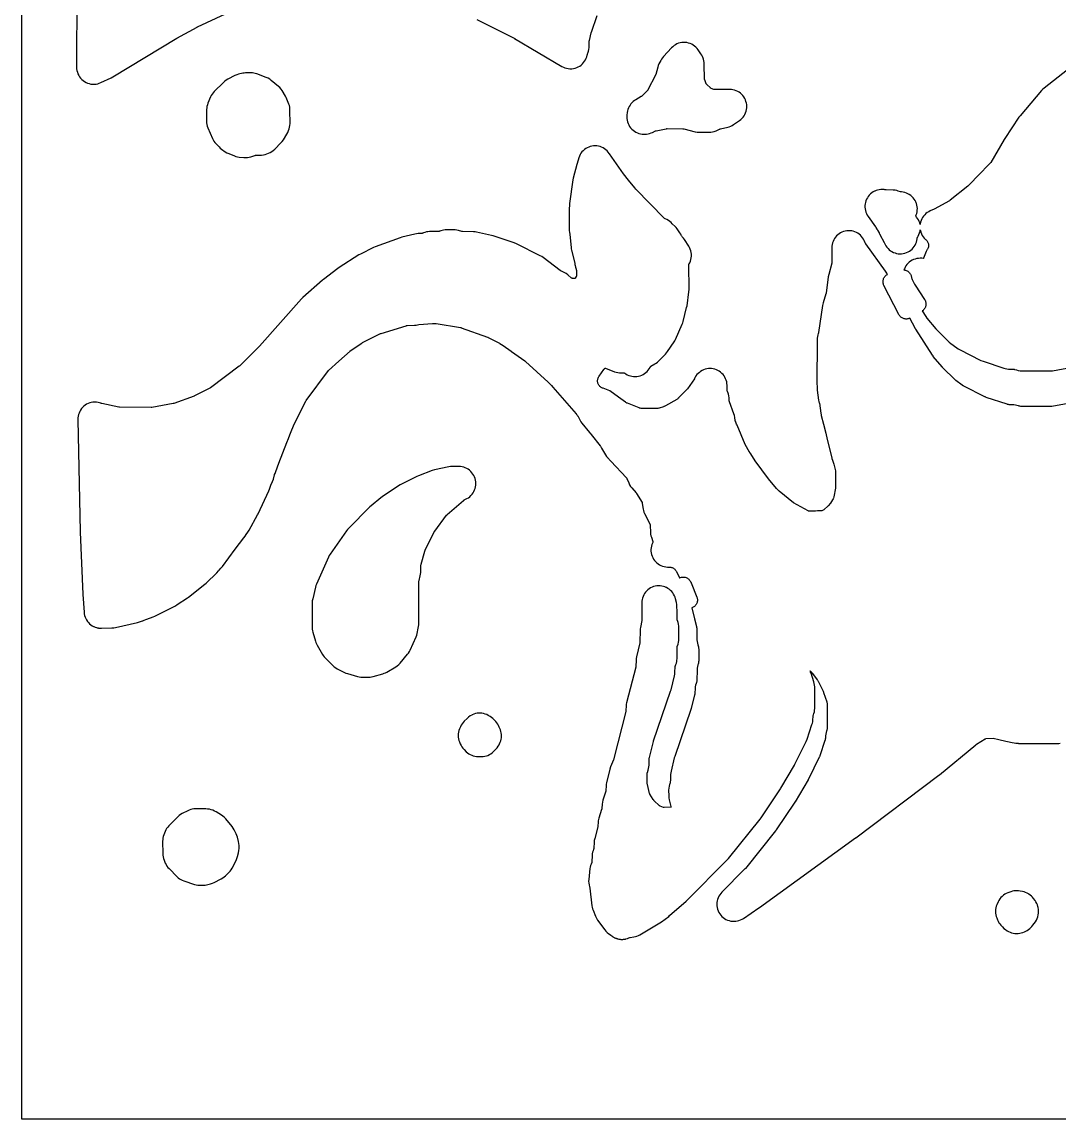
# Model space of a CAD drawing. Header units: millimetres. Extents: x 0 to 300, y 0 to 300.
# Drawn here: x 0 to 151.9, y 0 to 160.6 of the extents above; entities that cross this region are included whole.
import ezdxf

# ---------------------------------------------------------------- set-up
doc = ezdxf.new("R2010")
doc.units = ezdxf.units.MM
doc.layers.add('CUT', color=7, linetype='CONTINUOUS')

msp = doc.modelspace()

# ---------------------------------------------------------------- linework, layer by layer
at = {"layer": 'CUT'}
for points in [[(0.0614, 0), (0.0029, 0.0029), (0, 0.0614), (0, 299.8947), (0.0029, 299.9532), (0.0614, 299.9561), (299.9386, 299.9561), (299.9971, 299.9532), (300, 299.8947), (300, 0.0614), (299.9971, 0.0029), (299.9386, 0)], [(92.3656, 144.4702), (92.7802, 144.6749), (92.7952, 144.6819), (92.8288, 144.6949), (92.8635, 144.705), (92.8793, 144.7084), (94.3767, 145.0006), (94.3954, 145.0037), (94.477, 145.0113), (94.496, 145.0116), (96.7896, 144.9903), (96.8115, 144.9895), (96.9054, 144.9776), (96.9268, 144.9729), (98.612, 144.5559), (98.9107, 144.5009), (99.2139, 144.4826), (100.6269, 144.4834), (100.8938, 144.4978), (101.1577, 144.5406), (101.4155, 144.6114), (101.6643, 144.7093), (102.1921, 144.9504), (102.2095, 144.9578), (102.2869, 144.9841), (102.3052, 144.9889), (103.3869, 145.2388), (103.6137, 145.3026), (103.8335, 145.3875), (104.0443, 145.4927), (104.2442, 145.6172), (105.0878, 146.1995), (105.2816, 146.3478), (105.4601, 146.5142), (105.6214, 146.6972), (105.7642, 146.8951), (105.8869, 147.106), (105.9886, 147.3278), (106.0681, 147.5585), (106.1247, 147.7958), (106.158, 148.0375), (106.1675, 148.2813), (106.1532, 148.5249), (106.1153, 148.766), (106.054, 149.0021), (105.97, 149.2312), (105.8641, 149.451), (105.7372, 149.6594), (105.5906, 149.8545), (105.4257, 150.0344), (105.2441, 150.1973), (105.0474, 150.3417), (104.8376, 150.4663), (104.6167, 150.5698), (104.3867, 150.6513), (104.1499, 150.71), (103.9085, 150.7453), (103.6647, 150.757), (103.421, 150.7448), (103.2636, 150.7292), (103.2434, 150.7288), (101.4559, 150.7445), (101.4345, 150.7453), (101.3887, 150.7509), (101.3438, 150.7618), (101.3235, 150.7686), (100.9377, 150.9104), (100.9195, 150.9176), (100.8818, 150.9361), (100.8488, 150.9621), (100.8344, 150.9753), (100.3094, 151.4844), (100.2953, 151.4989), (100.2676, 151.5323), (100.2477, 151.5709), (100.2399, 151.5896), (100.0158, 152.1706), (100.0139, 152.1757), (100.0003, 152.2219), (99.9971, 152.2505), (99.9959, 152.2746), (99.9427, 154.4494), (99.9245, 154.6955), (99.8821, 154.9386), (99.816, 155.1763), (99.7621, 155.3387), (99.6754, 155.5629), (99.5676, 155.7778), (99.4397, 155.9813), (99.0297, 156.5689), (98.8781, 156.7647), (98.7079, 156.9446), (98.5208, 157.1067), (98.3185, 157.2495), (98.1032, 157.3716), (97.8768, 157.4718), (97.6415, 157.5491), (97.3998, 157.6028), (97.154, 157.6322), (96.9065, 157.6373), (96.6596, 157.6178), (96.416, 157.574), (96.1778, 157.5063), (95.9475, 157.4154), (95.7273, 157.3022), (95.5194, 157.1677), (95.3259, 157.0133), (95.1485, 156.8406), (93.9676, 155.5704), (93.8199, 155.3961), (93.6887, 155.2091), (93.575, 155.0109), (93.311, 154.497), (93.2079, 154.269), (93.1281, 154.0319), (92.8247, 152.9544), (92.8193, 152.9369), (92.7907, 152.8635), (92.7828, 152.847), (91.6996, 150.7071), (91.6903, 150.6898), (91.6674, 150.6543), (91.6409, 150.6214), (91.6274, 150.6071), (90.7942, 149.7692), (90.782, 149.7575), (90.754, 149.7339), (90.7238, 149.7129), (90.7097, 149.7045), (89.9193, 149.2544), (89.9124, 149.2505), (89.715, 149.1255), (89.5301, 148.9826), (89.3594, 148.8231), (89.2042, 148.6483), (89.0661, 148.4598), (88.9462, 148.2592), (88.8456, 148.0484), (88.765, 147.829), (88.7053, 147.6031), (88.667, 147.3726), (88.6234, 147.0056), (88.6064, 146.7572), (88.6142, 146.5083), (88.6468, 146.2615), (88.7037, 146.0191), (88.7844, 145.7836), (88.8882, 145.5572), (89.014, 145.3424), (89.1605, 145.141), (89.3263, 144.9553), (89.5097, 144.787), (89.709, 144.6378), (89.9222, 144.5091), (90.1471, 144.4022), (90.3815, 144.3183), (90.6231, 144.2581), (90.8695, 144.2222), (91.1182, 144.211), (91.1276, 144.2111), (91.2708, 144.2118), (91.4974, 144.2232), (91.7219, 144.2551), (91.9427, 144.3072), (92.1578, 144.3791)], [(28.2546, 142.9875), (28.4007, 142.8209), (28.8646, 142.3373), (29.038, 142.173), (29.2263, 142.026), (29.7838, 141.6322), (30.0333, 141.4771), (30.2993, 141.3524), (31.1237, 141.0232), (31.3472, 140.946), (31.577, 140.8903), (31.8111, 140.8565), (32.5141, 140.7889), (32.771, 140.7774), (33.0276, 140.7924), (33.2813, 140.8337), (33.5294, 140.9008), (34.1163, 141.0924), (34.1326, 141.0973), (34.1687, 141.1055), (34.2056, 141.1104), (34.2221, 141.1115), (35.1037, 141.1485), (35.3668, 141.1735), (35.6257, 141.2261), (35.8777, 141.3058), (36.1199, 141.4116), (36.377, 141.5406), (36.6073, 141.6718), (36.8224, 141.8267), (37.0199, 142.0034), (37.9434, 142.9227), (38.1389, 143.1416), (38.3074, 143.3819), (38.8174, 144.2087), (38.9573, 144.4686), (39.0655, 144.7431), (39.1403, 144.9716), (39.2091, 145.2264), (39.2507, 145.4871), (39.2645, 145.7507), (39.2638, 147.7091), (39.2532, 147.9384), (39.2216, 148.1657), (39.1692, 148.3892), (39.0967, 148.6069), (38.8093, 149.353), (38.718, 149.561), (38.6083, 149.76), (38.1, 150.5898), (37.9473, 150.8114), (37.7717, 151.0153), (37.5752, 151.1991), (36.5297, 152.0765), (36.3012, 152.247), (36.0547, 152.3905), (35.7934, 152.5049), (34.3867, 153.0276), (34.1809, 153.094), (33.9701, 153.1425), (33.7559, 153.1726), (33.54, 153.184), (32.9413, 153.1897), (32.7367, 153.1833), (32.5333, 153.1602), (32.3324, 153.1205), (31.739, 152.9777), (31.4622, 152.8939), (31.1969, 152.7786), (30.1502, 152.25), (29.9206, 152.1184), (29.7062, 151.9632), (29.5094, 151.7862), (28.1618, 150.4386), (28.0006, 150.2612), (27.8571, 150.0691), (27.7327, 149.8642), (27.6285, 149.6483), (27.2439, 148.7427), (27.1597, 148.5141), (27.0981, 148.2785), (27.0598, 148.0379), (27.0451, 147.7948), (27.0256, 146.1446), (27.0364, 145.8813), (27.0748, 145.6207), (27.1404, 145.3655), (27.2326, 145.1187), (27.912, 143.5552), (28.0092, 143.3561), (28.1237, 143.1663)], [(44.0224, 68.0415), (44.1379, 67.8622), (44.2682, 67.6934), (44.4125, 67.5363), (45.5595, 66.3895), (45.7525, 66.2157), (45.9625, 66.0628), (46.1872, 65.9325), (47.2334, 65.3965), (47.4575, 65.2953), (47.6904, 65.2166), (49.1631, 64.7983), (49.3874, 64.7457), (49.6157, 64.7139), (49.8459, 64.7032), (50.763, 64.7032), (50.9935, 64.7138), (51.222, 64.7457), (51.4466, 64.7985), (52.8506, 65.1975), (53.0497, 65.2632), (53.2426, 65.3454), (53.4279, 65.4435), (54.7421, 66.211), (54.9786, 66.3678), (55.1958, 66.5503), (55.3909, 66.7563), (56.4861, 68.0523), (56.6289, 68.2384), (56.7537, 68.4371), (56.8593, 68.6466), (57.7277, 70.5913), (57.8221, 70.8369), (57.8903, 71.091), (58.0585, 71.8826), (58.0985, 72.1322), (58.113, 72.3847), (58.1576, 78.7388), (58.1584, 78.7611), (58.1705, 78.8567), (58.1753, 78.8785), (58.334, 79.5142), (58.3841, 79.7719), (58.407, 80.0334), (58.4435, 81.0901), (58.445, 81.1126), (58.4601, 81.2091), (58.4656, 81.2311), (59.0146, 83.1732), (59.0198, 83.1901), (59.0473, 83.2611), (59.0548, 83.2771), (60.404, 85.9791), (60.4118, 85.994), (60.4497, 86.0554), (60.4594, 86.0691), (62.204, 88.4081), (62.2167, 88.4242), (62.2768, 88.4888), (62.2919, 88.5026), (64.6906, 90.5743), (64.7062, 90.587), (64.7779, 90.6366), (64.7954, 90.6467), (65.1761, 90.8536), (65.3852, 90.9808), (65.5808, 91.1278), (65.7611, 91.2933), (65.9243, 91.4756), (66.069, 91.6729), (66.1936, 91.8835), (66.2971, 92.1052), (66.3784, 92.336), (66.4368, 92.5737), (66.4716, 92.8159), (66.4826, 93.0603), (66.4696, 93.3047), (66.4328, 93.5466), (66.3726, 93.7838), (66.2894, 94.0139), (66.1842, 94.2348), (66.0578, 94.4444), (65.9116, 94.6406), (65.7469, 94.8216), (65.5652, 94.9855), (65.3685, 95.131), (65.1584, 95.2565), (64.9371, 95.3609), (64.7066, 95.4431), (64.4692, 95.5025), (64.2271, 95.5383), (63.9827, 95.5503), (63.0376, 95.5503), (62.7722, 95.5362), (62.5099, 95.494), (60.4465, 95.0486), (60.0964, 94.9457), (58.1045, 94.1989), (57.8617, 94.0929), (55.41, 92.8636), (55.137, 92.7044), (52.7703, 91.1154), (52.5704, 90.9662), (51.1477, 89.7895), (50.9657, 89.6231), (47.8267, 86.4567), (47.6885, 86.3054), (47.5632, 86.1433), (45.1351, 82.7212), (44.998, 82.5053), (44.8836, 82.2766), (43.1464, 78.3058), (43.0689, 78.1057), (43.0089, 77.8997), (42.5842, 76.1697), (42.5298, 75.8706), (42.5122, 75.5671), (42.5217, 71.9557), (42.5326, 71.729), (42.564, 71.5042), (42.6157, 71.2832), (42.9857, 69.9722), (43.0519, 69.7708), (43.1349, 69.5758), (43.2341, 69.3885)], [(65.6661, 53.3595), (65.8857, 53.2559), (66.1143, 53.1741), (66.3497, 53.1149), (66.5898, 53.0788), (66.8322, 53.0661), (67.2886, 53.0645), (67.5361, 53.0759), (67.7812, 53.1117), (68.0217, 53.1716), (68.255, 53.255), (68.4788, 53.3611), (68.6911, 53.4889), (68.8897, 53.637), (69.0727, 53.8041), (69.4498, 54.1843), (69.6221, 54.3771), (69.7736, 54.5867), (69.9027, 54.8107), (69.9726, 54.948), (70.0681, 55.1594), (70.1436, 55.3787), (70.1984, 55.6041), (70.2322, 55.8336), (70.2445, 56.0652), (70.2353, 56.297), (70.2046, 56.5269), (70.1528, 56.753), (70.0803, 56.9733), (69.9242, 57.3821), (69.8257, 57.6067), (69.7056, 57.8206), (69.5651, 58.0216), (69.4056, 58.2079), (69.142, 58.4868), (68.9675, 58.6544), (68.7777, 58.8044), (68.5742, 58.9353), (68.288, 59.1004), (68.0734, 59.2107), (67.8492, 59.2998), (67.6175, 59.367), (67.3804, 59.4114), (67.1401, 59.4328), (66.8989, 59.4309), (66.6589, 59.4058), (66.4225, 59.3577), (66.1919, 59.287), (65.9691, 59.1945), (65.8826, 59.1535), (65.6338, 59.018), (65.402, 58.8552), (65.19, 58.6671), (64.7787, 58.2583), (64.6125, 58.076), (64.4651, 57.8782), (64.3379, 57.6668), (64.2321, 57.4439), (64.0987, 57.1224), (64.016, 56.8922), (63.9563, 56.6551), (63.92, 56.4132), (63.9075, 56.1689), (63.919, 55.9246), (63.9542, 55.6826), (64.013, 55.4451), (64.0947, 55.2146), (64.2108, 54.9317), (64.3173, 54.7052), (64.4459, 54.4905), (64.5953, 54.2897), (64.7641, 54.1048), (65.0817, 53.7902), (65.2622, 53.6279), (65.4576, 53.4839)], [(20.735, 38.1537), (20.8148, 37.9294), (20.998, 37.4832), (21.1037, 37.2584), (21.2311, 37.0452), (21.3791, 36.8457), (21.5461, 36.6619), (22.7293, 35.4831), (22.8994, 35.3285), (23.083, 35.1902), (23.2785, 35.0693), (23.4843, 34.967), (23.6986, 34.8839), (25.2561, 34.3614), (25.5124, 34.2903), (25.7749, 34.2469), (26.0404, 34.2316), (26.4323, 34.2299), (26.6383, 34.2375), (26.843, 34.262), (27.045, 34.3034), (27.6357, 34.4499), (27.9042, 34.5327), (28.1617, 34.6452), (29.2001, 35.1701), (29.4192, 35.2951), (29.6245, 35.4415), (29.8141, 35.6079), (30.2981, 36.0779), (30.4787, 36.2731), (30.6376, 36.4864), (30.773, 36.7153), (31.3779, 37.8753), (31.5004, 38.1492), (31.5892, 38.4357), (31.7287, 39.0043), (31.7829, 39.3024), (31.8006, 39.6048), (31.7997, 40.0637), (31.781, 40.3644), (31.7262, 40.6606), (31.5768, 41.2629), (31.4953, 41.5278), (31.3849, 41.7821), (31.0944, 42.3613), (30.9519, 42.6088), (30.7822, 42.8385), (29.8411, 43.9705), (29.6553, 44.1707), (29.4487, 44.3494), (29.2239, 44.5045), (28.4721, 44.9647), (28.2167, 45.1014), (27.9472, 45.2076), (27.7144, 45.284), (27.4615, 45.3527), (27.2028, 45.3944), (26.9411, 45.4089), (25.4161, 45.4131), (25.1829, 45.4028), (24.9517, 45.3709), (24.7245, 45.3175), (24.5033, 45.2432), (24.2899, 45.1486), (23.4844, 44.7453), (23.2487, 44.6107), (23.0289, 44.4515), (22.8277, 44.2693), (21.5226, 42.9519), (21.35, 42.7586), (21.1984, 42.5485), (21.0693, 42.3238), (20.9642, 42.087), (20.7771, 41.5987), (20.7037, 41.3765), (20.6514, 41.1484), (20.6206, 40.9164), (20.6117, 40.6826), (20.6275, 38.8575), (20.6409, 38.6198), (20.6768, 38.3845)], [(144.3187, 27.5788), (144.5231, 27.4563), (144.7382, 27.3538), (144.9621, 27.2722), (145.1928, 27.2123), (145.4281, 27.1747), (145.6659, 27.1596), (145.904, 27.1673), (146.1404, 27.1976), (146.3728, 27.2502), (146.5991, 27.3248), (146.8439, 27.4185), (147.055, 27.5107), (147.2566, 27.622), (147.4472, 27.7513), (147.6251, 27.8976), (147.7306, 27.9929), (147.9194, 28.1827), (148.0868, 28.3915), (148.4366, 28.8794), (148.5835, 29.1099), (148.7044, 29.3552), (148.7978, 29.6121), (148.8042, 29.6333), (148.8681, 29.8943), (148.9036, 30.1607), (148.9104, 30.4293), (148.8882, 30.6971), (148.8374, 30.9609), (148.7983, 31.1182), (148.7285, 31.3503), (148.6365, 31.5745), (148.5233, 31.7888), (148.3898, 31.9911), (148.1678, 32.2944), (148.0205, 32.4771), (147.8567, 32.6452), (147.6778, 32.7971), (147.4855, 32.9317), (147.4122, 32.9779), (147.214, 33.0909), (147.0063, 33.1853), (146.7908, 33.2603), (146.5694, 33.3154), (146.1986, 33.3899), (145.9732, 33.4246), (145.7456, 33.4386), (145.5177, 33.4317), (145.2913, 33.4042), (145.0684, 33.3561), (144.8508, 33.2879), (144.4139, 33.1288), (144.1818, 33.0308), (143.9608, 32.9099), (143.753, 32.7674), (143.5607, 32.6047), (143.3857, 32.4235), (143.2298, 32.2256), (143.0947, 32.013), (142.9816, 31.7879), (142.8031, 31.3828), (142.714, 31.1497), (142.6486, 30.9089), (142.6075, 30.6628), (142.5912, 30.4137), (142.5997, 30.1643), (142.6331, 29.917), (142.691, 29.6743), (142.7728, 29.4385), (142.8856, 29.1591), (142.9808, 28.9513), (143.0946, 28.753), (143.226, 28.566), (143.374, 28.3917), (143.6242, 28.123), (143.835, 27.9215), (144.0679, 27.7459)]]:
    msp.add_lwpolyline(points, close=True, dxfattribs=at)
for points in [[(8.2051, 186.8252), (8.0001, 155.5066), (8, 155.4845), (8.0034, 154.0099), (8.0166, 153.7593), (8.0548, 153.5113), (8.1177, 153.2684), (8.2047, 153.033), (8.3148, 152.8074), (8.4469, 152.5941), (8.5998, 152.3951), (8.7719, 152.2124), (8.9614, 152.0479), (9.1664, 151.9032), (9.3849, 151.7798), (9.6147, 151.679), (9.8535, 151.6016), (10.0988, 151.5486), (10.3481, 151.5205), (10.5991, 151.5175), (10.849, 151.5397), (11.0955, 151.5868), (11.336, 151.6584), (11.5682, 151.7537), (13.086, 152.4682), (13.3148, 152.5908), (22.6646, 158.2444), (22.6792, 158.253), (22.7109, 158.271), (25.65, 159.8861), (25.6857, 159.9049), (25.722, 159.9225), (29.7961, 161.8149)], [(66.6214, 161.0083), (72.0894, 158.2631), (72.1258, 158.244), (72.1615, 158.2237), (79.082, 154.1295), (79.3043, 154.0126), (79.5373, 153.9187), (79.7784, 153.8485), (80.0254, 153.803), (80.2757, 153.7824), (80.5268, 153.7871), (80.7762, 153.8169), (81.0213, 153.8716), (81.2597, 153.9506), (81.489, 154.0531), (81.7068, 154.1782), (81.911, 154.3244), (82.0994, 154.4904), (82.2703, 154.6745), (82.4219, 154.8747), (82.5525, 155.0892), (82.661, 155.3157), (82.7463, 155.552), (82.8074, 155.7956), (82.827, 155.8949), (82.8361, 155.9259), (82.8444, 155.9492), (82.8944, 156.0777), (82.9815, 156.3454), (83.038, 156.6211), (83.0631, 156.9015), (83.0924, 157.7868), (83.0935, 157.8058), (83.1045, 157.8874), (83.1085, 157.9061), (83.3805, 159.0372), (83.3938, 159.0876), (83.4092, 159.1373), (84.233, 161.5959)], [(154.5143, 154.695), (149.7147, 150.952), (149.5205, 150.7839), (149.3447, 150.5967), (146.208, 146.8945), (146.0392, 146.671), (143.9491, 143.5549), (143.8675, 143.4247), (141.9031, 140.0671), (139.907, 138.001), (139.0282, 137.0914), (138.8472, 136.9041), (138.5366, 136.5827), (135.9623, 134.5368), (135.8952, 134.4873), (135.8948, 134.487), (135.8937, 134.4863), (135.8931, 134.4858), (135.891, 134.4844), (135.8443, 134.4549), (133.6132, 133.203), (133.0501, 132.9643), (132.8243, 132.855), (132.6107, 132.7236), (132.4112, 132.5714), (132.2281, 132.4), (132.063, 132.2112), (131.9177, 132.0067), (131.7936, 131.7887), (131.6919, 131.5593), (131.6138, 131.321), (131.56, 131.076), (131.5491, 130.9825), (131.4961, 131.2027), (131.415, 131.4357), (131.3113, 131.6597), (131.1861, 131.8723), (131.0405, 132.0716), (130.9865, 132.1318), (130.9354, 132.195), (130.9535, 132.2522), (130.9985, 132.3734), (131.0724, 132.6064), (131.1231, 132.8455), (131.1503, 133.0885), (131.1535, 133.3329), (131.133, 133.5765), (131.0887, 133.8169), (131.0211, 134.0518), (130.9854, 134.1419), (130.931, 134.279), (130.8191, 134.4963), (130.6864, 134.7016), (130.5344, 134.8931), (130.3644, 135.0687), (130.1781, 135.2269), (129.9772, 135.3662), (129.7636, 135.4851), (129.5395, 135.5827), (129.3069, 135.6579), (129.0681, 135.71), (128.8253, 135.7385), (128.7694, 135.7424), (128.7327, 135.7476), (128.6948, 135.7567), (128.6769, 135.7624), (128.3612, 135.871), (128.1237, 135.9398), (127.8806, 135.9848), (127.6343, 136.0056), (126.5941, 136.0416), (126.5759, 136.0426), (126.5558, 136.0452), (126.5384, 136.0474), (126.5217, 136.0511), (126.3866, 136.0744), (126.2841, 136.0921), (126.0437, 136.1101), (125.8026, 136.1047), (125.5632, 136.0762), (125.3277, 136.0248), (125.0982, 135.9509), (124.9069, 135.8682), (124.8852, 135.8588), (124.8768, 135.8552), (124.6658, 135.7387), (124.4669, 135.6024), (124.2821, 135.4475), (124.1131, 135.2756), (123.9614, 135.0882), (123.8284, 134.8871), (123.7155, 134.674), (123.6236, 134.4511), (123.5536, 134.2204), (123.5062, 133.984), (123.4818, 133.7441), (123.4805, 133.503), (123.5025, 133.2629), (123.5476, 133.0261), (123.6152, 132.7947), (123.7048, 132.5708), (123.8156, 132.3567), (123.9465, 132.1542), (125.0466, 130.6198), (125.1017, 130.5343), (125.1401, 130.4658), (125.2426, 130.3112), (125.2721, 130.27), (125.275, 130.266), (125.3096, 130.2177), (125.3402, 130.1648), (125.5552, 129.7468), (125.5632, 129.7311), (125.6187, 129.6233), (125.6456, 129.5709), (125.6633, 129.5365), (125.6798, 129.5045), (126.2689, 128.3591), (126.4291, 128.0477), (126.5515, 127.8359), (126.694, 127.6371), (126.8552, 127.4532), (127.0336, 127.2859), (127.2275, 127.1368), (127.4351, 127.0075), (127.6543, 126.899), (127.883, 126.8124), (128.1192, 126.7486), (128.3604, 126.7082), (128.6044, 126.6916), (128.8489, 126.6989), (129.0914, 126.73), (129.3298, 126.7847), (129.5617, 126.8624), (129.7849, 126.9624), (129.9973, 127.0838), (130.1968, 127.2253), (130.3815, 127.3856), (130.5496, 127.5632), (130.6996, 127.7564), (130.83, 127.9633), (130.9396, 128.182), (131.0272, 128.4103), (131.0922, 128.6461), (131.1337, 128.8872), (131.1429, 129.0129), (131.1501, 129.0717), (131.1559, 129.0802), (131.2857, 129.2901), (131.3942, 129.5118), (131.4803, 129.743), (131.5432, 129.9817), (131.5753, 130.1817), (131.5944, 130.0795), (131.6651, 129.8388), (131.7595, 129.6064), (131.8768, 129.3846), (132.0156, 129.1757), (132.1747, 128.9818), (132.3525, 128.8048), (132.3658, 128.7928), (132.4501, 128.7169), (132.5251, 128.6346), (132.5917, 128.5455), (132.6492, 128.4502), (132.6971, 128.3498), (132.735, 128.2451), (132.7624, 128.1373), (132.7791, 128.0273), (132.785, 127.9161), (132.7799, 127.805), (132.764, 127.6948), (132.7374, 127.5868), (132.7003, 127.4818), (132.6507, 127.376), (132.6416, 127.3588), (132.6116, 127.3053), (132.5505, 127.2025), (132.4443, 127.0039), (132.3564, 126.7966), (132.0757, 126.0412), (132.0529, 125.9878), (132.0266, 125.9928), (131.7863, 126.0264), (131.5438, 126.0366), (131.3015, 126.0232), (131.0617, 125.9863), (130.8265, 125.9264), (130.5983, 125.844), (130.3791, 125.7398), (130.1711, 125.6149), (129.9762, 125.4704), (129.7961, 125.3077), (129.6327, 125.1283), (129.4875, 124.9339), (129.3618, 124.7263), (129.2568, 124.5076), (129.1893, 124.3227), (129.1951, 124.3225), (129.3101, 124.3074), (129.423, 124.2813), (129.5329, 124.2443), (129.6388, 124.197), (129.7395, 124.1396), (129.8343, 124.0728), (129.9222, 123.9972), (130.0023, 123.9134), (130.074, 123.8223), (130.1366, 123.7247), (130.1895, 123.6215), (130.2321, 123.5137), (130.2642, 123.4023), (130.2813, 123.3101), (130.3129, 123.1767), (130.3537, 123.0574), (130.4179, 122.9161), (130.7573, 122.2561), (130.8522, 122.0923), (132.2228, 119.976), (132.281, 119.876), (132.3292, 119.7708), (132.3671, 119.6614), (132.3943, 119.5489), (132.4105, 119.4343), (132.4156, 119.3187), (132.4095, 119.2031), (132.3924, 119.0886), (132.3642, 118.9764), (132.3254, 118.8673), (132.2763, 118.7625), (132.2173, 118.6629), (132.149, 118.5695), (132.072, 118.4831), (131.987, 118.4045), (131.8949, 118.3345), (131.8673, 118.3174), (132.3887, 117.5125), (132.5585, 117.2807), (133.8725, 115.6877), (134.0562, 115.4881), (135.3926, 114.1857), (135.8149, 113.7741), (136.0472, 113.574), (136.9384, 112.8968), (137.1288, 112.7656), (137.3306, 112.6524), (140.4464, 111.0905), (140.7787, 110.9529), (143.8131, 109.9451), (144.0349, 109.8826), (144.2615, 109.8409), (144.491, 109.8201), (145.2966, 109.7846), (145.3157, 109.7833), (145.3548, 109.7778), (145.3932, 109.7685), (145.4114, 109.7627), (145.659, 109.677), (145.9256, 109.601), (146.199, 109.555), (146.4758, 109.5396), (150.504, 109.5385), (150.7181, 109.5476), (150.9307, 109.575), (153.8487, 110.0797)], [(153.7656, 104.8466), (150.8333, 104.3395), (150.7803, 104.3315), (150.7635, 104.3293), (150.6567, 104.3202), (150.6397, 104.3194), (150.5862, 104.3183), (146.5209, 104.3194), (146.4516, 104.3214), (146.4296, 104.3226), (146.2983, 104.3373), (146.1694, 104.3664), (146.1483, 104.3724), (146.0822, 104.3933), (145.9762, 104.4299), (145.7451, 104.4976), (145.5086, 104.5428), (145.2688, 104.5649), (145.0389, 104.5751), (144.6713, 104.5913), (144.6138, 104.5951), (144.5956, 104.5968), (144.4867, 104.6117), (144.3797, 104.6366), (144.3621, 104.6416), (144.307, 104.6584), (141.2571, 105.6714), (141.1728, 105.7028), (141.1049, 105.7309), (141.0231, 105.7683), (137.9574, 107.3051), (137.9063, 107.3322), (137.8903, 107.3412), (137.7922, 107.4023), (137.7771, 107.4127), (137.7303, 107.4466), (136.7888, 108.162), (136.7292, 108.2103), (136.6818, 108.2511), (136.6253, 108.3029), (134.9097, 109.9749), (134.8624, 110.0235), (134.8248, 110.0643), (134.7803, 110.1154), (133.4929, 111.6761), (133.4488, 111.7328), (133.4141, 111.7802), (133.3734, 111.8393), (130.914, 115.6366), (130.8815, 115.6897), (130.8559, 115.7338), (130.8261, 115.7884), (130.0628, 117.2725), (130.0343, 117.257), (129.9277, 117.212), (129.8172, 117.1774), (129.704, 117.1537), (129.5889, 117.1409), (129.4732, 117.1393), (129.3579, 117.1489), (129.244, 117.1695), (129.1326, 117.201), (129.0248, 117.2431), (128.9215, 117.2953), (128.8238, 117.3573), (128.7324, 117.4284), (128.6484, 117.508), (128.5724, 117.5953), (128.5052, 117.6895), (128.4473, 117.7897), (126.2576, 122.0472), (126.2096, 122.1527), (126.172, 122.2624), (126.1452, 122.3752), (126.1294, 122.4901), (126.1247, 122.606), (126.1313, 122.7218), (126.149, 122.8364), (126.1777, 122.9487), (126.2171, 123.0578), (126.2669, 123.1625), (126.3265, 123.262), (126.3954, 123.3552), (126.473, 123.4414), (126.5586, 123.5197), (126.6513, 123.5893), (126.7504, 123.6496), (126.7763, 123.6622), (126.6861, 123.8376), (126.4946, 124.1509), (123.6239, 128.1548), (123.5912, 128.2027), (123.5811, 128.2182), (123.5253, 128.3137), (123.4808, 128.4092), (123.4805, 128.4098), (123.4796, 128.4123), (123.3874, 128.6355), (123.2741, 128.8488), (123.1407, 129.0501), (122.9885, 129.2377), (122.8189, 129.4096), (122.6335, 129.5644), (122.4341, 129.7006), (122.2224, 129.817), (122.0005, 129.9123), (121.7704, 129.9858), (121.5344, 130.0367), (121.2945, 130.0647), (121.053, 130.0693), (120.8122, 130.0506), (120.5743, 130.0088), (120.3416, 129.9442), (120.1162, 129.8575), (119.9002, 129.7494), (119.6956, 129.621), (119.5044, 129.4734), (119.3284, 129.3081), (119.1691, 129.1265), (119.028, 128.9305), (118.9066, 128.7217), (118.8058, 128.5022), (118.7267, 128.274), (118.67, 128.0392), (118.6363, 127.8001), (118.6257, 127.5588), (118.6356, 125.4298), (118.6353, 125.413), (118.6321, 125.3765), (118.6257, 125.3404), (118.6218, 125.3245), (118.1699, 123.6638), (118.1032, 123.3306), (117.7919, 120.9416), (117.7893, 120.925), (117.7737, 120.8544), (117.7689, 120.8384), (117.3522, 119.5266), (117.298, 119.328), (117.2604, 119.1257), (116.688, 115.1466), (116.6871, 115.1414), (116.676, 115.0924), (116.668, 115.0675), (116.6488, 115.0183), (116.5754, 114.8011), (116.5222, 114.5781), (116.4897, 114.3512), (116.4781, 114.1222), (116.4473, 107.5504), (116.4594, 107.3692), (116.4586, 107.0959), (116.4828, 106.7415), (116.6878, 105.2793), (116.7293, 105.057), (116.7908, 104.8393), (116.8026, 104.8084), (117.0017, 103.3752), (117.0523, 103.114), (117.0543, 103.1062), (117.08, 103.0032), (117.3909, 101.7572), (117.7269, 100.4106), (117.7823, 100.1885), (117.8931, 99.7445), (118.6381, 96.7587), (118.6397, 96.7522), (118.6443, 96.7341), (118.7203, 96.4853), (118.7824, 96.3144), (118.8268, 96.1568), (118.9101, 95.9082), (119.1669, 94.9115), (119.1708, 94.7592), (119.1756, 94.3611), (119.1705, 92.388), (118.9232, 91.1278), (118.8693, 90.9079), (118.8672, 90.9005), (118.861, 90.8869), (118.8195, 90.8021), (118.7305, 90.6481), (118.4421, 90.1805), (118.0919, 89.7967), (117.4683, 89.2005), (117.4606, 89.196), (117.1782, 89.0738), (116.8263, 89.0555), (116.5502, 89.0412), (116.2465, 89.0255), (116.0102, 89.0132), (115.2043, 89.0279), (115.1832, 89.0382), (113.0317, 90.2404), (110.9313, 91.9494), (110.5231, 92.3084), (109.3317, 93.7579), (107.4113, 96.3548), (106.7513, 97.3862), (106.6091, 97.6084), (106.5935, 97.6329), (106.5913, 97.6363), (105.9485, 98.7902), (104.7504, 101.5741), (104.6702, 101.7612), (104.6671, 101.7675), (104.4982, 102.1601), (104.4915, 102.1766), (104.4797, 102.2133), (104.4715, 102.2509), (104.4689, 102.2686), (104.4153, 102.7099), (104.3639, 102.9943), (104.28, 103.2708), (104.2769, 103.2793), (103.6304, 105.0383), (103.6245, 105.0554), (103.6147, 105.0931), (103.6085, 105.1316), (103.6069, 105.1496), (103.5776, 105.6145), (103.5455, 105.8859), (103.4839, 106.1522), (103.3937, 106.4102), (103.3366, 106.5486), (103.3306, 106.5643), (103.3198, 106.599), (103.3154, 106.6346), (103.3145, 106.6516), (103.2886, 107.4638), (103.2693, 107.704), (103.227, 107.9412), (103.162, 108.1732), (103.075, 108.3979), (102.9668, 108.6132), (102.8384, 108.8171), (102.6909, 109.0077), (102.5257, 109.1831), (102.3445, 109.3419), (102.1488, 109.4825), (101.9404, 109.6035), (101.7214, 109.704), (101.4937, 109.7829), (101.2595, 109.8395), (101.021, 109.8733), (100.7802, 109.884), (100.5396, 109.8715), (100.3013, 109.8358), (100.0675, 109.7774), (99.8405, 109.6968), (99.6222, 109.5946), (99.4148, 109.4719), (99.2202, 109.3299), (99.0402, 109.1697), (98.8764, 108.993), (98.7304, 108.8013), (98.6035, 108.5964), (98.5286, 108.4614), (98.5195, 108.4465), (98.4897, 108.4003), (97.4908, 106.9223), (97.4561, 106.8735), (97.4447, 106.8583), (97.3684, 106.7659), (97.3556, 106.7518), (97.3142, 106.7085), (96.1882, 105.5844), (96.1492, 105.5471), (96.1366, 105.5355), (96.0578, 105.4694), (95.9737, 105.4103), (95.9593, 105.4011), (95.9132, 105.3731), (94.2546, 104.4108), (94.1909, 104.3763), (94.1705, 104.366), (94.0378, 104.3083), (94.0163, 104.3004), (93.9476, 104.2775), (93.3533, 104.0976), (93.2948, 104.0814), (93.2761, 104.0767), (93.1624, 104.0541), (93.0471, 104.0426), (93.0279, 104.0416), (92.9671, 104.04), (90.8722, 104.0355), (90.8125, 104.0368), (90.7936, 104.0377), (90.6804, 104.0483), (90.574, 104.0686), (90.4648, 104.1005), (90.4469, 104.1067), (90.391, 104.1275), (88.6815, 104.8098), (88.6338, 104.83), (88.6188, 104.8367), (88.5304, 104.8808), (88.4459, 104.932), (88.4323, 104.9411), (88.3897, 104.9707), (87.6992, 105.4725), (86.3087, 106.483), (86.0952, 106.622), (85.8688, 106.7386), (85.6317, 106.8316), (85.117, 107.0036), (85.0593, 107.0245), (85.0412, 107.0315), (84.9344, 107.0793), (84.8378, 107.1345), (84.747, 107.1989), (84.6629, 107.272), (84.5864, 107.3528), (84.5182, 107.4408), (84.459, 107.5351), (84.4093, 107.6347), (84.3696, 107.7387), (84.3403, 107.8461), (84.3216, 107.9559), (84.3138, 108.0669), (84.3169, 108.1782), (84.3309, 108.2886), (84.3556, 108.3972), (84.3909, 108.5028), (84.4363, 108.6044), (84.4943, 108.706), (84.5048, 108.7223), (84.539, 108.7732), (85.2172, 109.7296), (85.2547, 109.7798), (85.2669, 109.7953), (85.3491, 109.8896), (85.3629, 109.9039), (85.3993, 109.9398), (85.4322, 109.9653), (85.4883, 109.946), (86.8103, 109.4184), (87.0358, 109.3406), (87.2678, 109.2847), (87.504, 109.2511), (87.7423, 109.2403), (88.2065, 109.2413), (88.2695, 109.2382), (88.2791, 109.2321), (88.4555, 109.1076), (88.6659, 108.9877), (88.8868, 108.8887), (89.1164, 108.8116), (89.3523, 108.757), (89.5923, 108.7256), (89.8343, 108.7175), (90.076, 108.7328), (90.315, 108.7714), (90.5492, 108.833), (90.7763, 108.917), (90.9942, 109.0225), (91.2009, 109.1486), (91.3944, 109.2941), (91.573, 109.4577), (91.7348, 109.6377), (91.8785, 109.8326), (92.0027, 110.0405), (92.0597, 110.1611), (92.0842, 110.2066), (92.136, 110.2402), (92.7248, 110.5818), (92.9065, 110.6979), (93.0775, 110.8293), (93.2365, 110.975), (93.3777, 111.1159), (94.26, 111.9967), (94.4213, 112.174), (94.565, 112.366), (95.5196, 113.7785), (95.6347, 113.966), (95.7328, 114.1629), (96.7117, 116.365), (96.791, 116.5665), (96.8526, 116.7741), (97.3619, 118.8116), (97.4149, 119.0893), (97.6867, 121.139), (97.7084, 121.4746), (97.6983, 125.0741), (97.6981, 125.1159), (97.7011, 125.1778), (97.7099, 125.1961), (97.8111, 125.3823), (97.909, 125.6162), (97.9827, 125.8589), (98.0314, 126.1078), (98.0547, 126.3603), (98.0522, 126.6139), (98.0241, 126.866), (97.9706, 127.1139), (97.8922, 127.3551), (97.7898, 127.5871), (97.6644, 127.8076), (97.0363, 128.7922), (96.8873, 129.0013), (96.7175, 129.1941), (96.6432, 129.2702), (96.6052, 129.3129), (96.5552, 129.4161), (96.5526, 129.4149), (96.4896, 129.5436), (96.3564, 129.7578), (95.9535, 130.3381), (95.8137, 130.5209), (95.6577, 130.69), (95.2599, 131.0835), (95.0883, 131.2531), (95.0836, 131.2578), (95.0773, 131.264), (94.888, 131.4331), (94.6825, 131.5821), (94.463, 131.7095), (94.2318, 131.814), (94.1206, 131.8576), (94.0808, 131.8947), (89.9373, 136.1387), (89.9347, 136.1417), (89.7711, 136.3363), (88.8431, 137.4893), (88.1225, 138.3846), (86.0716, 141.3304), (86.0577, 141.3485), (86.0283, 141.3924), (85.883, 141.5885), (85.7193, 141.7694), (85.5387, 141.9335), (85.343, 142.0792), (85.1341, 142.2051), (84.9138, 142.3101), (84.6844, 142.3931), (84.4479, 142.4534), (84.2067, 142.4903), (83.9631, 142.5035), (83.7193, 142.4929), (83.4778, 142.4586), (83.2407, 142.4009), (83.0104, 142.3204), (82.789, 142.2178), (82.5787, 142.0941), (82.3814, 141.9505), (82.1991, 141.7883), (82.0334, 141.6092), (81.886, 141.4147), (81.7583, 141.2069), (81.6514, 140.9875), (81.5665, 140.7588), (81.3037, 139.9298), (81.2609, 139.7782), (80.7573, 137.7541), (80.7078, 137.4995), (80.2193, 134.0356), (80.2067, 133.8735), (80.1857, 133.7214), (80.1837, 133.7092), (80.1835, 133.7059), (80.1835, 133.7052), (80.1824, 133.6826), (80.17, 133.4275), (80.1729, 133.0686), (80.1726, 132.3074), (80.1466, 130.6716), (80.1576, 130.3944), (80.172, 130.2442), (80.1719, 130.1034), (80.1877, 129.8222), (80.235, 129.5445), (80.2406, 129.5253), (80.4231, 127.6125), (80.4479, 127.4264), (80.4867, 127.2427), (80.9703, 125.3115), (80.9708, 125.3039), (81.0044, 125.0249), (81.01, 125.0012), (81.0113, 124.9912), (81.069, 124.7521), (81.0692, 124.7513), (81.0766, 124.7206), (81.1715, 124.459), (81.2013, 124.3894), (81.2317, 124.268), (81.2356, 124.2508), (81.2413, 124.2133), (81.2435, 124.1754), (81.2433, 124.1578), (81.2189, 123.4802), (81.2177, 123.4608), (81.2118, 123.4195), (81.1936, 123.3821), (81.1838, 123.3653), (81.0221, 123.1054), (81.0118, 123.0897), (80.9875, 123.0584), (80.9478, 123.0587), (80.9291, 123.0604), (80.6095, 123.0964), (80.5916, 123.0989), (80.5539, 123.1069), (80.5219, 123.1286), (80.5077, 123.1398), (79.9374, 123.6134), (79.6964, 123.7902), (79.436, 123.9371), (78.9207, 124.1883), (78.9041, 124.197), (78.8353, 124.2394), (78.8201, 124.2505), (76.3304, 126.1542), (76.1344, 126.2898), (75.9264, 126.4061), (72.4264, 128.1494), (72.1043, 128.2827), (69.0117, 129.3163), (68.7558, 129.387), (66.603, 129.8601), (66.3678, 129.9001), (66.1299, 129.9176), (64.5189, 129.9585), (64.5138, 129.9588), (64.4645, 129.9639), (64.4393, 129.9688), (64.417, 129.9745), (63.9273, 130.1128), (63.6991, 130.1659), (63.4669, 130.1974), (63.2327, 130.2069), (62.1977, 130.2007), (61.9781, 130.1897), (61.7602, 130.1594), (61.5459, 130.1101), (61.3367, 130.0422), (61.199, 129.9907), (61.1793, 129.9839), (61.1358, 129.973), (61.0914, 129.9669), (61.0706, 129.9658), (59.6941, 129.9319), (59.4716, 129.9165), (59.2514, 129.8813), (59.0352, 129.8266), (58.8247, 129.7528), (58.7211, 129.7112), (58.7018, 129.7041), (58.6592, 129.6922), (58.6156, 129.6851), (58.5952, 129.6834), (58.0285, 129.6533), (57.79, 129.6291), (57.5549, 129.5822), (55.6419, 129.1039), (55.4058, 129.0323), (51.7515, 127.7244), (51.4728, 127.6051), (49.5666, 126.6487), (49.3416, 126.5208), (46.444, 124.6692), (46.2775, 124.553), (44.1518, 122.9374), (44.0021, 122.8143), (41.1642, 120.2877), (40.9578, 120.0811), (34.8162, 113.1694), (34.7911, 113.1421), (34.7652, 113.1155), (31.9603, 110.3292), (31.8982, 110.2717), (31.8321, 110.2188), (27.6083, 107.0744), (27.6039, 107.0712), (27.5341, 107.0276), (27.5176, 107.0187), (25.3547, 105.9223), (25.2878, 105.891), (25.2191, 105.8638), (22.2319, 104.7899), (22.227, 104.7883), (22.1508, 104.7674), (22.1332, 104.7637), (19.0267, 104.1942), (19.0092, 104.1914), (18.9329, 104.1848), (18.9152, 104.1845), (14.2984, 104.2175), (14.2792, 104.2181), (14.1965, 104.2272), (14.1776, 104.2308), (11.706, 104.7626), (11.7009, 104.7638), (11.6247, 104.7866), (11.579, 104.8034), (11.5786, 104.8023), (11.3816, 104.8693), (11.1421, 104.9252), (10.8983, 104.9573), (10.6524, 104.9652), (10.407, 104.949), (10.1643, 104.9087), (9.9268, 104.8448), (9.6967, 104.7579), (9.4763, 104.6488), (9.2677, 104.5185), (9.0728, 104.3684), (8.8937, 104.1998), (8.732, 104.0145), (8.5893, 103.8141), (8.467, 103.6007), (8.3662, 103.3763), (8.288, 103.1432), (8.233, 102.9034), (8.2019, 102.6594), (8.195, 102.4135), (8.537, 85.9884), (8.5388, 85.9326), (8.9298, 76.877), (8.9328, 76.8226), (9.1031, 74.203), (9.13, 73.9656), (9.1794, 73.7319), (9.2509, 73.5039), (9.3438, 73.2839), (9.4573, 73.0737), (9.5903, 72.8753), (9.7417, 72.6905), (9.91, 72.521), (10.0937, 72.3683), (10.0944, 72.3678), (10.0945, 72.3677), (10.2911, 72.2338), (10.292, 72.2334), (10.2958, 72.2313), (10.5005, 72.1189), (10.5015, 72.1185), (10.5015, 72.1184), (10.5094, 72.115), (10.7199, 72.0244), (10.721, 72.024), (10.7336, 72.02), (10.9473, 71.9513), (10.9485, 71.951), (10.9486, 71.951), (10.966, 71.9472), (11.1807, 71.9002), (11.1819, 71.9001), (11.1821, 71.9), (11.2046, 71.8973), (11.4179, 71.8716), (11.4192, 71.8716), (11.4193, 71.8716), (11.447, 71.8709), (11.6567, 71.8659), (13.163, 71.9013), (13.1814, 71.9028), (13.1963, 71.9031), (13.4462, 71.9217), (13.6931, 71.9653), (16.906, 72.6999), (17.2264, 72.7961), (17.6374, 72.9502), (17.686, 72.9623), (17.921, 73.033), (18.1478, 73.1265), (18.3065, 73.2011), (19.2329, 73.5484), (19.4753, 73.6543), (22.4818, 75.161), (22.7536, 75.3194), (24.234, 76.3116), (24.3877, 76.4233), (26.7722, 78.299), (26.9698, 78.4719), (28.5416, 80.0009), (28.7755, 80.2628), (28.8667, 80.3807), (29.1289, 80.6441), (29.3653, 80.9189), (31.2334, 83.4386), (32.5067, 85.0838), (32.6823, 85.3427), (32.8282, 85.5898), (33.0868, 85.9386), (33.2596, 86.2055), (34.5227, 88.46), (34.6138, 88.6393), (36.1578, 92.0039), (36.2408, 92.2078), (36.4527, 92.8029), (36.7028, 93.368), (36.8261, 93.7128), (36.9983, 94.335), (37.0107, 94.3699), (37.0689, 94.5333), (37.173, 94.8256), (37.6077, 96.0462), (38.7844, 99.052), (39.0256, 99.6406), (39.0919, 99.8022), (39.3414, 100.4109), (39.8835, 101.7331), (41.5867, 105.1296), (41.5893, 105.1345), (41.6219, 105.1879), (41.6329, 105.2059), (41.6438, 105.2214), (44.9016, 109.5932), (44.9099, 109.6011), (46.4245, 110.9791), (48.0545, 112.4453), (48.093, 112.4775), (49.7703, 113.6114), (49.8361, 113.6528), (49.9045, 113.6899), (52.5199, 114.9982), (52.5247, 115.0005), (52.5989, 115.0306), (52.6162, 115.0363), (56.2806, 116.161), (56.281, 116.1611), (56.338, 116.172), (56.3586, 116.1742), (56.4309, 116.1799), (57.5058, 116.2176), (57.7239, 116.2349), (57.9397, 116.2711), (58.1419, 116.3143), (60.1468, 116.4718), (60.6548, 116.4671), (64.2396, 115.8961), (64.2568, 115.893), (64.3291, 115.8745), (64.3454, 115.8691), (68.1979, 114.491), (68.2315, 114.4778), (68.2833, 114.4538), (69.8662, 113.661), (69.9425, 113.6193), (70.0155, 113.5721), (70.4864, 113.2427), (71.6658, 112.4178), (71.7085, 112.388), (71.7142, 112.3841), (73.6541, 111.0273), (73.7176, 110.9796), (73.7778, 110.9279), (77.061, 107.9086), (77.3231, 107.6425), (77.4555, 107.5081), (77.5522, 107.4099), (77.7736, 107.1852), (81.1702, 103.2592), (81.173, 103.2559), (81.2186, 103.2022), (81.2343, 103.1838), (81.3502, 103.0475), (81.3927, 102.9854), (81.4031, 102.967), (81.7557, 102.3024), (81.8777, 102.0968), (82.0189, 101.9037), (82.0258, 101.8952), (83.1298, 100.5276), (83.1546, 100.4968), (83.2159, 100.4208), (83.3531, 100.2509), (84.7068, 98.574), (84.7576, 98.5063), (84.8028, 98.4361), (84.8049, 98.4308), (84.9033, 98.212), (85.0222, 98.0036), (85.6421, 97.0289), (85.7313, 96.9043), (85.7436, 96.886), (85.7487, 96.88), (85.801, 96.8069), (85.9412, 96.6503), (85.9971, 96.5864), (86.2337, 96.3461), (88.5554, 93.8933), (88.5674, 93.88), (88.5911, 93.8496), (88.6086, 93.8153), (88.6155, 93.7987), (88.8789, 93.13), (88.9981, 92.8717), (89.1458, 92.6285), (89.3201, 92.4038), (89.9508, 91.68), (89.9541, 91.6761), (90.0007, 91.6135), (90.0104, 91.5986), (90.832, 90.2733), (90.8348, 90.2686), (90.8568, 90.2253), (90.8629, 90.1954), (90.8662, 90.1713), (90.9396, 89.5247), (90.9746, 89.3044), (91.0291, 89.0881), (91.1027, 88.8776), (91.1947, 88.6744), (91.9776, 87.1333), (91.986, 87.1156), (92.001, 87.0764), (92.0075, 87.0349), (92.0091, 87.0154), (92.0699, 85.8495), (92.0911, 85.6303), (92.1314, 85.4139), (92.1907, 85.2018), (92.4061, 84.5438), (92.4221, 84.4856), (92.3882, 84.4101), (92.3541, 84.3431), (92.2651, 84.1158), (92.1987, 83.8808), (92.1555, 83.6405), (92.1359, 83.3971), (92.1402, 83.153), (92.1683, 82.9104), (92.2199, 82.6718), (92.2946, 82.4393), (92.3915, 82.2152), (92.5099, 82.0017), (92.6485, 81.8007), (92.8061, 81.6142), (92.9812, 81.4439), (93.172, 81.2916), (93.3767, 81.1585), (93.5935, 81.0461), (93.8201, 80.9554), (94.0546, 80.8872), (94.2946, 80.8422), (94.5378, 80.8208), (94.782, 80.8233), (94.8181, 80.8254), (94.9283, 80.8212), (95.0377, 80.8063), (95.145, 80.7808), (95.2494, 80.745), (95.3498, 80.6993), (95.4453, 80.644), (95.535, 80.5797), (95.618, 80.507), (95.6935, 80.4266), (95.7609, 80.3392), (95.8224, 80.241), (95.8319, 80.2242), (95.8603, 80.1704), (96.3289, 79.23), (96.3654, 79.2489), (96.4738, 79.292), (96.5859, 79.3244), (96.7006, 79.3457), (96.8168, 79.3558), (96.9335, 79.3546), (97.0494, 79.3421), (97.1637, 79.3183), (97.275, 79.2836), (97.3825, 79.2383), (97.4851, 79.1827), (97.5818, 79.1174), (97.6717, 79.043), (97.7539, 78.9602), (97.8277, 78.8699), (97.8924, 78.7728), (97.9474, 78.6699), (97.9483, 78.6679), (97.9585, 78.6457), (97.9756, 78.6076), (97.9854, 78.5852), (98.0053, 78.5382), (98.0146, 78.5156), (98.8476, 76.4342), (98.8854, 76.3248), (98.9124, 76.2122), (98.9285, 76.0976), (98.9335, 75.9819), (98.9273, 75.8663), (98.9099, 75.7518), (98.8817, 75.6396), (98.8427, 75.5305), (98.7934, 75.4258), (98.7343, 75.3262), (98.6658, 75.2329), (98.5887, 75.1466), (98.5035, 75.0681), (98.4113, 74.9981), (98.3127, 74.9374), (98.2087, 74.8865), (98.1169, 74.852), (98.5121, 73.2548), (98.7976, 72.101), (98.8123, 72.0338), (98.8163, 72.0124), (98.8345, 71.8762), (98.8362, 71.8545), (98.8396, 71.7858), (98.8762, 70.1619), (98.8944, 69.9116), (98.9376, 69.6644), (99.0054, 69.4228), (99.0525, 69.2824), (99.0723, 69.2179), (99.078, 69.1974), (99.1055, 69.0719), (99.1193, 68.9442), (99.1205, 68.9228), (99.1223, 68.8555), (99.1227, 67.0492), (99.1208, 66.9793), (99.1195, 66.9572), (99.1047, 66.8247), (99.0751, 66.6946), (99.069, 66.6733), (99.0478, 66.6067), (99.0202, 66.5276), (98.9471, 66.2765), (98.9006, 66.0191), (98.8812, 65.7583), (98.8481, 64.2321), (98.8458, 64.1777), (98.8446, 64.1605), (98.8334, 64.0574), (98.8142, 63.9605), (98.7852, 63.8609), (98.7797, 63.8445), (98.7611, 63.7934), (98.7582, 63.7858), (98.6739, 63.5278), (98.6182, 63.2621), (98.5915, 62.992), (98.5654, 62.3999), (98.5611, 62.3376), (98.5593, 62.3179), (98.5414, 62.1944), (98.5376, 62.175), (98.524, 62.114), (98.0236, 60.1031), (98.0093, 60.0504), (97.9966, 60.0075), (97.98, 59.9555), (95.6182, 53.0898), (95.5554, 52.8767), (95.0769, 50.9414), (95.0277, 50.6865), (95.0053, 50.4278), (94.9731, 49.4998), (94.9694, 49.4373), (94.9677, 49.4175), (94.9516, 49.2991), (94.9238, 49.183), (94.9182, 49.1639), (94.8991, 49.1043), (94.8632, 49.0014), (94.7851, 48.7282), (94.7385, 48.4479), (94.724, 48.1641), (94.7289, 47.3227), (94.7477, 47.0303), (94.8007, 46.742), (94.9983, 45.9359), (95.0461, 45.7668), (95.0831, 45.6515), (95.0248, 45.6468), (94.0753, 45.619), (94.0568, 45.6188), (94.0189, 45.6213), (93.9821, 45.6307), (93.9646, 45.6365), (93.4745, 45.8114), (93.4545, 45.8192), (93.4149, 45.8384), (93.3803, 45.8656), (93.3647, 45.8802), (92.5675, 46.6622), (92.5514, 46.679), (92.491, 46.7541), (92.478, 46.7735), (91.9766, 47.5729), (91.9658, 47.5911), (91.9467, 47.6303), (91.9319, 47.6713), (91.9263, 47.6917), (91.6146, 48.9636), (91.6097, 48.9864), (91.5979, 49.082), (91.5971, 49.1053), (91.5883, 50.6183), (91.5888, 50.6408), (91.5938, 50.687), (91.6041, 50.7323), (91.6109, 50.7537), (91.7215, 51.0713), (91.792, 51.3117), (91.8381, 51.558), (91.8593, 51.8076), (91.8949, 52.8354), (91.8962, 52.856), (91.908, 52.9407), (91.9124, 52.9608), (92.4837, 55.2713), (92.4979, 55.3238), (92.5145, 55.3756), (95.0201, 62.6597), (95.0821, 62.8692), (95.5803, 64.8714), (95.6284, 65.1164), (95.6518, 65.365), (95.6913, 66.2603), (95.6928, 66.2817), (95.6996, 66.3256), (95.711, 66.3685), (95.7183, 66.3888), (95.782, 66.5531), (95.8517, 66.7591), (95.9033, 66.9705), (95.9363, 67.1855), (95.9504, 67.4026), (95.9887, 69.1683), (95.9897, 69.1891), (95.9951, 69.2315), (96.0049, 69.2732), (96.0113, 69.293), (96.0965, 69.5374), (96.1738, 69.8063), (96.2205, 70.0821), (96.2361, 70.3614), (96.2357, 71.909), (96.2211, 72.1781), (96.1777, 72.4441), (96.1058, 72.7039), (96.0043, 73.0064), (95.9984, 73.0254), (95.9893, 73.0655), (95.9843, 73.1063), (95.9834, 73.1262), (95.9569, 74.3018), (95.9395, 75.0731), (95.9182, 75.3473), (95.867, 75.6174), (95.7283, 76.178), (95.6589, 76.4095), (95.5676, 76.6332), (95.4551, 76.847), (95.3225, 77.049), (95.1709, 77.2373), (95.002, 77.41), (94.8171, 77.5656), (94.6181, 77.7027), (94.4067, 77.8199), (94.3392, 77.8492), (94.1851, 77.9161), (93.9552, 77.9905), (93.7191, 78.0423), (93.4792, 78.0711), (93.2376, 78.0766), (92.9967, 78.0588), (92.7585, 78.0178), (92.5255, 77.954), (92.2996, 77.868), (92.0832, 77.7605), (91.8781, 77.6327), (91.6863, 77.4857), (91.5096, 77.3209), (91.3497, 77.1397), (91.208, 76.944), (91.0858, 76.7355), (90.9844, 76.5162), (90.9046, 76.2881), (90.8472, 76.0534), (90.8127, 75.8142), (90.8015, 75.5728), (90.806, 73.117), (90.8056, 73.0973), (90.7976, 73.016), (90.7943, 72.9966), (90.5906, 71.9744), (90.5575, 71.7604), (90.5431, 71.5444), (90.5034, 69.8508), (90.5024, 69.8309), (90.4922, 69.749), (90.4883, 69.7294), (90.0155, 67.6544), (89.9756, 67.4344), (89.9555, 67.2116), (89.9132, 66.2726), (89.9117, 66.2522), (89.8992, 66.1684), (89.8947, 66.1484), (88.5641, 60.9613), (88.5164, 60.731), (88.4906, 60.4972), (88.4468, 59.8017), (88.4453, 59.7836), (88.4338, 59.7096), (88.4298, 59.692), (86.6997, 52.7686), (86.6778, 52.6916), (86.6508, 52.6162), (86.2299, 51.5494), (86.1295, 51.2359), (85.6327, 49.2406), (85.5878, 49.0168), (85.5634, 48.7897), (85.5206, 48.0931), (85.5202, 48.0878), (85.5132, 48.0381), (85.5076, 48.0135), (85.5009, 47.9905), (85.0876, 46.6894), (85.013, 46.3929), (84.9752, 46.0896), (84.9371, 45.4846), (84.9348, 45.4604), (84.9163, 45.3616), (84.9097, 45.3383), (84.5055, 44.066), (84.4503, 43.8628), (84.4123, 43.6556), (84.3919, 43.446), (84.3617, 42.8944), (84.3601, 42.8741), (84.3469, 42.7909), (84.3422, 42.7711), (83.8906, 41.0714), (83.8358, 40.809), (83.8094, 40.5422), (83.7688, 39.6429), (83.7675, 39.6242), (83.7622, 39.586), (83.7497, 39.5494), (83.7424, 39.5321), (83.7357, 39.5172), (83.6463, 39.2902), (83.5795, 39.0555), (83.536, 38.8154), (83.516, 38.5722), (83.4862, 37.6708), (83.4852, 37.6533), (83.4808, 37.6174), (83.4703, 37.5831), (83.464, 37.5666), (83.3669, 37.3282), (83.2903, 37.1121), (83.2338, 36.8899), (83.1979, 36.6634), (83.0215, 35.0862), (83.006, 34.8148), (83.0201, 34.5433), (83.0635, 34.2749), (83.1359, 34.0128), (83.1771, 33.8901), (83.1864, 33.8487), (83.1893, 33.8283), (83.4927, 31.2263), (83.5275, 31.0105), (83.581, 30.7985), (83.6529, 30.5919), (84.0087, 29.6974), (84.0951, 29.5044), (84.1975, 29.3193), (84.3152, 29.1436), (85.3736, 27.6993), (85.5439, 27.4913), (85.7356, 27.3028), (85.9465, 27.136), (86.0687, 27.0495), (86.2444, 26.9253), (86.3589, 26.8358), (86.3955, 26.81), (86.4506, 26.7669), (86.5182, 26.7236), (86.56, 26.6941), (86.5958, 26.6738), (86.6489, 26.6398), (86.726, 26.6001), (86.7741, 26.5729), (86.8082, 26.5577), (86.8584, 26.5319), (86.9448, 26.4972), (86.999, 26.4732), (87.0308, 26.4627), (87.0771, 26.4442), (87.1728, 26.4159), (87.2326, 26.3962), (87.2614, 26.3898), (87.3031, 26.3774), (87.4079, 26.357), (87.4727, 26.3425), (87.4979, 26.3394), (87.5343, 26.3323), (87.6481, 26.321), (87.7169, 26.3126), (87.7381, 26.3121), (87.7688, 26.3091), (87.8914, 26.3086), (87.9628, 26.3069), (87.9798, 26.3082), (88.0044, 26.3081), (88.1364, 26.32), (88.2081, 26.3254), (88.2206, 26.3276), (88.2391, 26.3293), (88.3826, 26.356), (88.4504, 26.3679), (88.4584, 26.3701), (88.4707, 26.3724), (88.6338, 26.4191), (88.6874, 26.434), (88.691, 26.4354), (88.6973, 26.4372), (88.9167, 26.523), (89.0311, 26.5742), (89.0901, 26.5873), (89.641, 26.6815), (89.8617, 26.7295), (90.0772, 26.7974), (90.2857, 26.8844), (90.4855, 26.9898), (93.4519, 28.7314), (93.6929, 28.8924), (94.7305, 29.6761), (94.8713, 29.7908), (97.2803, 31.9017), (97.4051, 32.0189), (103.3203, 37.9658), (103.4956, 38.1617), (108.1286, 43.9201), (108.2588, 44.0975), (111.0891, 48.3296), (111.1661, 48.4523), (113.1384, 51.8066), (113.2225, 51.9619), (114.8691, 55.2779), (115.0021, 55.6006), (115.7218, 57.7636), (115.7811, 57.9716), (115.8223, 58.1838), (115.8449, 58.3989), (115.8803, 58.9731), (115.8822, 58.9944), (115.8897, 59.0379), (115.9018, 59.0803), (115.9093, 59.1004), (115.9343, 59.1622), (116.0143, 59.3903), (116.0718, 59.6251), (116.1064, 59.8643), (116.1178, 60.1058), (116.1131, 63.2683), (116.0992, 63.5275), (116.0586, 63.7839), (115.9915, 64.0346), (115.5901, 65.2746), (115.5255, 65.4511), (115.4853, 65.5398), (115.4857, 65.54), (115.4423, 65.6385), (115.4768, 65.607), (115.6349, 65.4477), (115.6944, 65.3834), (115.7411, 65.3292), (115.7959, 65.2609), (116.4913, 64.3299), (116.5236, 64.2846), (116.5335, 64.27), (116.5918, 64.1754), (116.6004, 64.1599), (116.6264, 64.1108), (117.3447, 62.6736), (117.3649, 62.6312), (117.371, 62.6176), (117.4066, 62.5307), (117.4117, 62.5166), (117.427, 62.4722), (117.878, 61.0792), (117.8964, 61.017), (117.9017, 60.9971), (117.9274, 60.876), (117.9404, 60.753), (117.9415, 60.7324), (117.9433, 60.6676), (117.9483, 57.3013), (117.9469, 57.2408), (117.946, 57.2217), (117.9351, 57.107), (117.9141, 56.9993), (117.8813, 56.8888), (117.875, 56.8707), (117.8587, 56.8277), (117.7823, 56.5901), (117.7299, 56.346), (117.7021, 56.098), (117.6814, 55.7626), (117.6769, 55.7087), (117.6751, 55.6917), (117.6599, 55.5897), (117.6359, 55.4894), (117.6312, 55.4729), (117.6152, 55.4212), (116.8782, 53.2061), (116.8478, 53.1243), (116.8206, 53.0584), (116.7846, 52.9789), (115.197, 49.7819), (115.1767, 49.7427), (115.1595, 49.7109), (115.1378, 49.6725), (113.2505, 46.4627), (113.2317, 46.4318), (113.216, 46.4067), (113.1963, 46.3764), (110.4918, 42.3323), (110.4602, 42.2872), (110.4336, 42.2509), (110.4, 42.2073), (105.9765, 36.7092), (105.9339, 36.659), (105.8981, 36.619), (105.853, 36.5712), (102.514, 33.2143), (102.3495, 33.0318), (102.2037, 32.8341), (102.0781, 32.623), (101.9737, 32.4006), (101.8917, 32.1691), (101.8328, 31.9306), (101.7976, 31.6875), (101.7865, 31.4421), (101.7994, 31.1968), (101.8364, 30.954), (101.897, 30.7159), (101.9807, 30.485), (102.0867, 30.2634), (102.2139, 30.0532), (102.3611, 29.8566), (102.5269, 29.6753), (102.7096, 29.5112), (102.9076, 29.3658), (103.1189, 29.2406), (103.3415, 29.1367), (103.5732, 29.0551), (103.8118, 28.9967), (104.055, 28.962), (104.3004, 28.9513), (104.5457, 28.9647), (104.7885, 29.0022), (105.0264, 29.0632), (105.2572, 29.1474), (105.4786, 29.2538), (105.6885, 29.3814), (107.9433, 30.9087), (108.0093, 30.955), (122.0984, 41.1762), (122.1311, 41.2003), (134.298, 50.3329), (134.3888, 50.4045), (139.7005, 54.7898), (139.7649, 54.8393), (139.8325, 54.8844), (141.0903, 55.6621), (141.1057, 55.6711), (141.14, 55.6881), (141.1778, 55.6946), (141.1956, 55.6964), (142.2642, 55.778), (143.0736, 55.5957), (144.0924, 55.3186), (144.3539, 55.2622), (145.0448, 55.1518), (145.3317, 55.0872), (145.3317, 55.0871), (145.6014, 55.0417), (145.6871, 55.0368), (145.7443, 55.0274), (145.9068, 55.0185), (145.9898, 55.0086), (146.1881, 55.0008), (151.7388, 55.0025), (151.8436, 55.0098), (151.8527, 55.0098), (152.0639, 55.0187)]]:
    msp.add_lwpolyline(points, dxfattribs=at)

doc.saveas('drawing.dxf')
